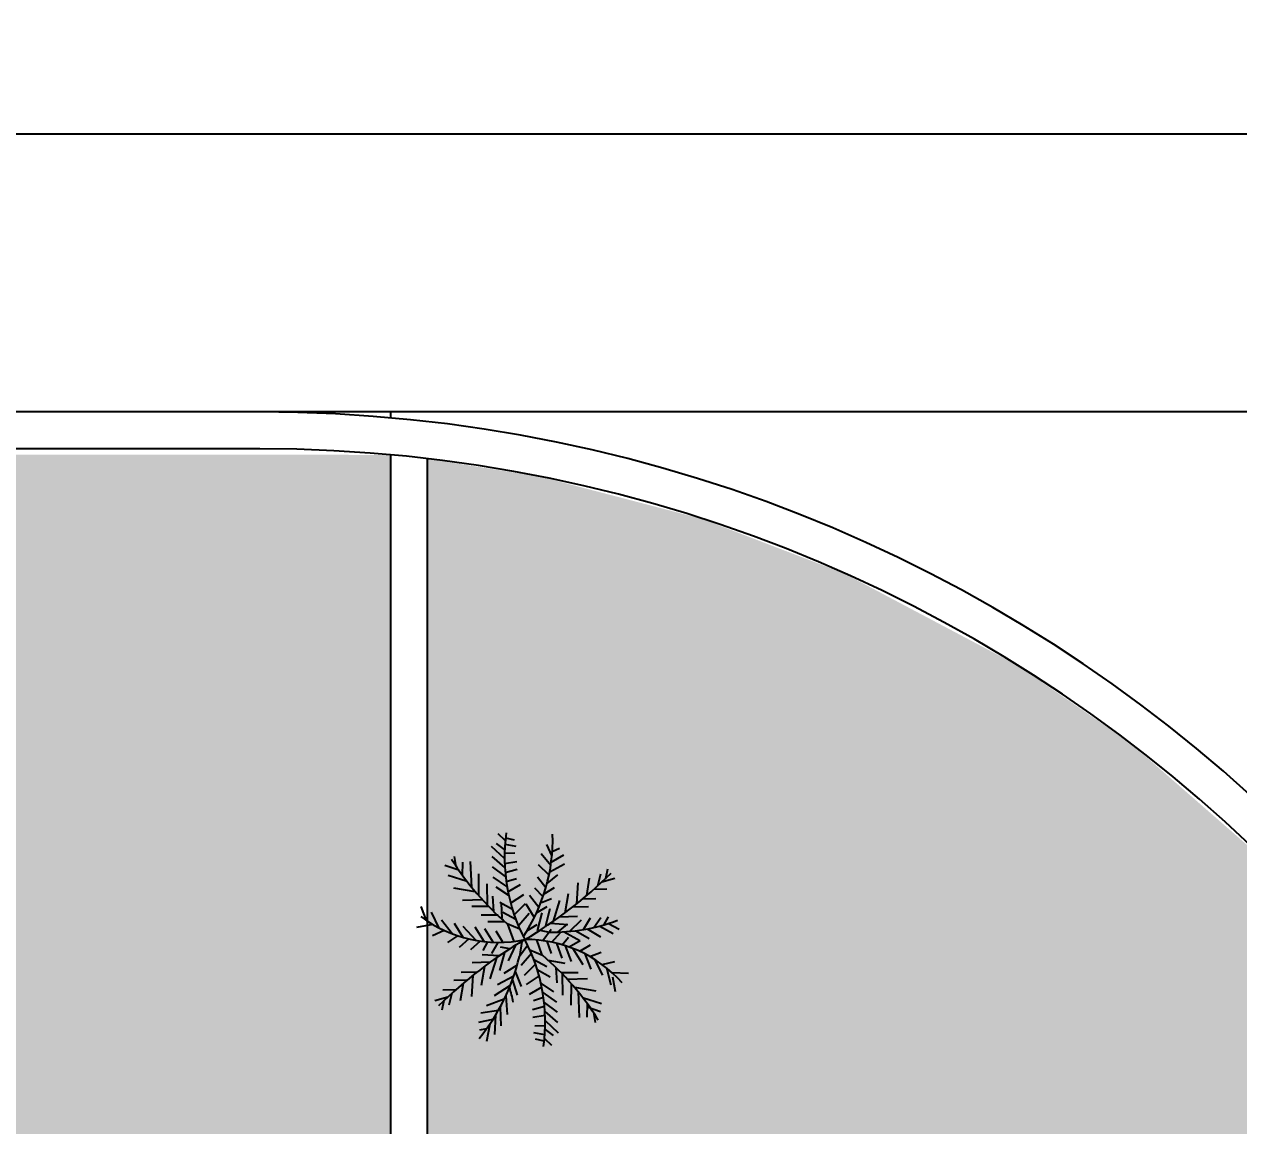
# Model space of a CAD drawing. Header units: millimetres. Extents: x 1904 to 2142, y -1319 to -1235.
# Drawn here: x 2129.5 to 2134.59, y -1247.12 to -1242.51 of the extents above; entities that cross this region are included whole.
import ezdxf

# ---------------------------------------------------------------- set-up
doc = ezdxf.new("R2010")
doc.units = ezdxf.units.MM
doc.header["$LTSCALE"] = 30
doc.linetypes.add('HIDDEN', pattern=[0.375, 0.25, -0.125])
doc.layers.get('Defpoints').update_dxf_attribs({"linetype": 'CONTINUOUS'})
doc.layers.add('arquitetura', color=8, linetype='CONTINUOUS')
doc.layers.add('E-Pen-C', color=4, linetype='CONTINUOUS', lineweight=15)
doc.layers.add('E-Pen-G', color=3, linetype='CONTINUOUS', lineweight=30)
doc.styles.add('F2', font='ARIALN.TTF')
doc.dimstyles.new('DIMENSION-1', dxfattribs={"dimtxt": 0.145, "dimasz": 0.07, "dimexe": 1, "dimexo": 0, "dimgap": 0.12, "dimtad": 1, "dimzin": 7, "dimdsep": 46, "dimtxsty": 'F2', "dimblk1": 'TRACO', "dimblk2": 'TRACO', "dimsah": 1, "dimcen": 1, "dimse1": 1, "dimse2": 1, "dimclrd": 4, "dimclre": 256, "dimclrt": 4, "dimadec": 8, "dimazin": 0, "dimtfac": 1, "dimtix": 1, "dimtmove": 2, "dimatfit": 3, "dimldrblk": 'TRACO', "dimfxl": 1, "dimtolj": 1, "dimtzin": 0, "dimarcsym": 0})

# ---------------------------------------------------------------- blocks, each defined once
blk = doc.blocks.new('TRACO')
at = {"layer": 'E-Pen-C'}
for p, q in [((0, 1), (0, -1)), ((-1, 0), (1, 0))]:
    blk.add_line(p, q, dxfattribs=at)
at = {"layer": 'E-Pen-G'}
blk.add_line((-0.424, -0.424), (0.424, 0.424), dxfattribs=at)
blk = doc.blocks.new('*D143')
at = {"layer": 'arquitetura', "color": 4, "linetype": 'Continuous', "lineweight": -2}
blk.add_line((2136.5884, -1242.9736), (2104.7129, -1242.9736), dxfattribs=at)
at = {"layer": 'Defpoints', "color": 0, "linetype": 'Continuous'}
for p in [(2104.6429, -1242.9736), (2104.6429, -1244.1367), (2136.6584, -1244.1367)]:
    blk.add_point(p, dxfattribs=at)
at = {"layer": 'arquitetura', "color": 4, "linetype": 'Continuous', "lineweight": -2, "xscale": 0.07, "yscale": 0.07, "zscale": 0.07, "rotation": 180}
blk.add_blockref('TRACO', (2104.6429, -1242.9736), dxfattribs=at)
at = {"layer": 'arquitetura', "color": 4, "linetype": 'Continuous', "lineweight": -2, "xscale": 0.07, "yscale": 0.07, "zscale": 0.07}
blk.add_blockref('TRACO', (2136.6584, -1242.9736), dxfattribs=at)
at = {"layer": 'arquitetura', "color": 4, "linetype": 'Continuous', "insert": (2120.6506, -1242.7796), "char_height": 0.145, "attachment_point": 5, "style": 'F2'}
blk.add_mtext('\\A1;20.79', dxfattribs=at)

msp = doc.modelspace()

# ---------------------------------------------------------------- hatches: boundary and pattern name
at = {"layer": 'arquitetura'}
h = msp.add_hatch(dxfattribs=at)
h.set_pattern_fill('AR-HBONE', color=256, scale=0.046205, angle=90, style=0)
h.set_pattern_definition([(135, (2510.08072, -5234.78578), (-0.261376402, 2e-16), [0.55446308, -0.184821027]), (225, (2509.95004, -5234.65509), (-0.261376402, 2e-16), [0.55446308, -0.184821027])])
h.paths.add_polyline_path([(2107.5137, -1250.8005), (2107.1913, -1250.5923), (2106.9757, -1250.3553), (2106.4598, -1249.7496), (2106.1545, -1249.1943), (2106.0826, -1248.7459), (2106.1992, -1248.4489), (2107.655, -1247.403), (2107.738, -1247.2516), (2107.7722, -1247.0256), (2107.9074, -1247.0099), (2107.9946, -1247.1456), (2109.918, -1245.8529), (2110.6675, -1245.1711), (2111.26, -1244.9838), (2111.5412, -1244.8356), (2111.846, -1245.1961), (2112.2713, -1245.5664), (2112.6136, -1246.2381), (2112.8872, -1246.6933), (2112.8481, -1247.0958), (2112.0918, -1247.9386), (2110.7565, -1248.7177), (2108.9559, -1250.1192), (2107.8204, -1250.7402), (2107.5553, -1250.7921)], flags=16)
h.paths.add_polyline_path([(2114.8084, -1250.8005), (2114.486, -1250.5923), (2114.2704, -1250.3553), (2113.7545, -1249.7496), (2113.4492, -1249.1943), (2113.3773, -1248.7459), (2113.4938, -1248.4489), (2114.9496, -1247.403), (2115.0327, -1247.2516), (2115.0668, -1247.0256), (2115.2021, -1247.0099), (2115.2893, -1247.1456), (2117.2127, -1245.8529), (2117.9622, -1245.1711), (2118.5547, -1244.9838), (2118.8359, -1244.8356), (2119.1407, -1245.1961), (2119.566, -1245.5664), (2119.9082, -1246.2381), (2120.1819, -1246.6933), (2120.1428, -1247.0958), (2119.3864, -1247.9386), (2118.0512, -1248.7177), (2116.2506, -1250.1192), (2115.1151, -1250.7402), (2114.85, -1250.7921)], flags=16)
h.paths.add_polyline_path([(2112.5546, -1251.8376), (2112.5546, -1251.3755), (2131.0367, -1251.3755), (2131.0367, -1244.3163), (2104.8739, -1244.2907), (2104.8739, -1251.8376)])
h = msp.add_hatch(dxfattribs=at)
h.set_pattern_fill('GRASS', color=256, scale=0.308035, angle=90, style=0)
h.set_pattern_definition([(180, (2510.08072, -5234.78578), (-0.217813669, -0.217813669), [0.05775657, -0.377870767]), (135, (2510.08072, -5234.78578), (-0.217813669, -0.217813669), [0.05775657, -0.250278473]), (225, (2510.08072, -5234.78578), (0.217813669, -0.217813669), [0.05775657, -0.250278473])])
h.paths.add_polyline_path([(2132.9619, -1292.6975), (2132.9619, -1252.9927), (2136.4273, -1252.9927), (2136.4074, -1287.8966), (2136.1752, -1289.1216), (2135.7209, -1290.2179), (2135.252, -1290.9546), (2134.6953, -1291.5991), (2134.2876, -1291.9713), (2133.3734, -1292.5966), (2133.0979, -1292.7401)])
h.paths.add_polyline_path([(2131.1907, -1251.3755), (2132.0378, -1251.3755), (2132.0378, -1251.8376), (2136.5043, -1251.8376), (2136.4873, -1249.8602), (2136.2416, -1248.5533), (2135.9433, -1247.7746), (2135.4511, -1246.9103), (2134.7374, -1246.0514), (2134.1291, -1245.5205), (2133.6609, -1245.1979), (2132.9337, -1244.8123), (2132.3408, -1244.5847), (2131.6646, -1244.4079), (2131.1907, -1244.3325)])

# ---------------------------------------------------------------- linework, layer by layer
for p, q in [((2130.4887, -1244.1367), (2104.8739, -1244.1367)), ((2131.0367, -1244.1616), (2131.0367, -1244.1367)), ((2130.4887, -1244.2907), (2104.8739, -1244.2907)), ((2131.0367, -1251.3755), (2131.0367, -1244.3163)), ((2131.1907, -1251.3755), (2131.1907, -1244.3325)), ((2131.5157, -1245.9309), (2131.4861, -1245.9028)), ((2131.5169, -1245.9187), (2131.5534, -1245.9281)), ((2131.5126, -1246.0054), (2131.4581, -1245.9548)), ((2131.5132, -1245.9684), (2131.479, -1245.9429)), ((2131.5127, -1245.984), (2131.5563, -1245.9816)), ((2131.5144, -1245.946), (2131.5602, -1245.9545)), ((2131.7062, -1246.0343), (2131.6653, -1245.9861)), ((2131.7111, -1245.9934), (2131.689, -1245.9472)), ((2131.7081, -1246.0204), (2131.7602, -1245.9906)), ((2131.7125, -1245.9763), (2131.7422, -1245.9619)), ((2131.321, -1246.0542), (2131.2635, -1246.0347)), ((2131.3107, -1246.039), (2131.303, -1245.997)), ((2131.3371, -1246.0769), (2131.3381, -1246.0204)), ((2131.3752, -1246.1266), (2131.3703, -1246.0187)), ((2131.5138, -1246.0431), (2131.4605, -1245.9976)), ((2131.517, -1246.0806), (2131.4628, -1246.0405)), ((2131.513, -1246.0269), (2131.5638, -1246.0188)), ((2131.699, -1246.0749), (2131.6545, -1246.0328)), ((2131.7017, -1246.0608), (2131.7639, -1246.0284)), ((2131.3558, -1246.1021), (2131.2768, -1246.0775)), ((2131.4044, -1246.1612), (2131.4054, -1246.0705)), ((2131.5229, -1246.123), (2131.4652, -1246.0834)), ((2131.5154, -1246.0647), (2131.5655, -1246.051)), ((2131.5196, -1246.1019), (2131.5622, -1246.0888)), ((2131.6855, -1246.1291), (2131.6503, -1246.0836)), ((2131.6908, -1246.11), (2131.7362, -1246.0738)), ((2131.8565, -1246.1606), (2131.8685, -1246.0882)), ((2131.9027, -1246.1201), (2131.9158, -1246.0694)), ((2131.9205, -1246.1037), (2131.9742, -1246.0877)), ((2131.9361, -1246.089), (2131.9448, -1246.0493)), ((2131.3903, -1246.1448), (2131.3011, -1246.13)), ((2131.4409, -1246.2009), (2131.4398, -1246.1116)), ((2131.5301, -1246.1601), (2131.4782, -1246.1256)), ((2131.527, -1246.1453), (2131.5797, -1246.1147)), ((2131.6737, -1246.1664), (2131.6395, -1246.1303)), ((2131.6779, -1246.1539), (2131.7216, -1246.127)), ((2131.8149, -1246.1949), (2131.8212, -1246.1069)), ((2131.8865, -1246.1347), (2131.9408, -1246.1326)), ((2131.4201, -1246.1787), (2131.3362, -1246.1818)), ((2131.4678, -1246.2278), (2131.4642, -1246.164)), ((2131.5458, -1246.2192), (2131.4925, -1246.1893)), ((2131.5029, -1246.2559), (2131.4993, -1246.1921)), ((2131.5382, -1246.1928), (2131.5928, -1246.157)), ((2131.5532, -1246.2417), (2131.6002, -1246.1942)), ((2131.6565, -1246.2112), (2131.6175, -1246.1604)), ((2131.6677, -1246.1895), (2131.7089, -1246.1729)), ((2131.717, -1246.2682), (2131.7446, -1246.1809)), ((2131.7664, -1246.2325), (2131.7806, -1246.1521)), ((2131.8401, -1246.1745), (2131.8946, -1246.1727)), ((2131.1866, -1246.2656), (2131.1634, -1246.2061)), ((2131.2392, -1246.2967), (2131.2073, -1246.2306)), ((2131.4462, -1246.2063), (2131.3752, -1246.2065)), ((2131.4856, -1246.2428), (2131.4145, -1246.243)), ((2131.5602, -1246.2611), (2131.5055, -1246.2316)), ((2131.5721, -1246.2847), (2131.6152, -1246.2349)), ((2131.6371, -1246.251), (2131.6037, -1246.1964)), ((2131.6469, -1246.2328), (2131.6906, -1246.2059)), ((2131.6502, -1246.3087), (2131.6702, -1246.2331)), ((2131.6835, -1246.291), (2131.7035, -1246.2154)), ((2131.7425, -1246.2501), (2131.8181, -1246.2468)), ((2131.7983, -1246.2081), (2131.8642, -1246.2066)), ((2131.2125, -1246.2819), (2131.1446, -1246.2941)), ((2131.2954, -1246.3218), (2131.2493, -1246.264)), ((2131.3394, -1246.3363), (2131.3028, -1246.2777)), ((2131.3934, -1246.3486), (2131.3394, -1246.2903)), ((2131.427, -1246.3534), (2131.3902, -1246.2937)), ((2131.5141, -1246.2704), (2131.4431, -1246.2706)), ((2131.5769, -1246.3018), (2131.5242, -1246.279)), ((2131.5525, -1246.3525), (2131.5265, -1246.2799)), ((2131.6059, -1246.3086), (2131.6496, -1246.2817)), ((2131.7049, -1246.2766), (2131.777, -1246.2813)), ((2131.7354, -1246.3135), (2131.7757, -1246.2812)), ((2131.7841, -1246.3109), (2131.835, -1246.262)), ((2131.8431, -1246.3034), (2131.8722, -1246.2545)), ((2131.8867, -1246.2947), (2131.9151, -1246.2522)), ((2131.9114, -1246.2886), (2131.9671, -1246.3192)), ((2131.9276, -1246.284), (2131.9472, -1246.2504)), ((2131.9475, -1246.2779), (2131.993, -1246.3017)), ((2131.2596, -1246.3067), (2131.211, -1246.3294)), ((2131.3165, -1246.3293), (2131.2738, -1246.3574)), ((2131.3627, -1246.3424), (2131.3234, -1246.3777)), ((2131.4646, -1246.3562), (2131.4306, -1246.2997)), ((2131.5055, -1246.3563), (2131.4776, -1246.3097)), ((2131.6463, -1246.3466), (2131.669, -1246.4097)), ((2131.6606, -1246.306), (2131.6994, -1246.3134)), ((2131.6736, -1246.3495), (2131.7082, -1246.3011)), ((2131.7109, -1246.3558), (2131.7466, -1246.3152)), ((2131.7536, -1246.3664), (2131.7799, -1246.3348)), ((2131.7626, -1246.3125), (2131.8271, -1246.3494)), ((2131.7829, -1246.3759), (2131.829, -1246.3483)), ((2131.8104, -1246.3082), (2131.8662, -1246.3409)), ((2131.8582, -1246.3007), (2131.9141, -1246.3329)), ((2131.4101, -1246.3513), (2131.3704, -1246.3876)), ((2131.4407, -1246.3547), (2131.4212, -1246.391)), ((2131.4846, -1246.3566), (2131.4578, -1246.4036)), ((2131.5119, -1246.3986), (2131.4919, -1246.4742)), ((2131.5348, -1246.3836), (2131.496, -1246.3762)), ((2131.5585, -1246.3686), (2131.5274, -1246.4346)), ((2131.5844, -1246.3527), (2131.5747, -1246.4159)), ((2131.6098, -1246.3688), (2131.5747, -1246.4159)), ((2131.6186, -1246.3878), (2131.6712, -1246.4107)), ((2131.6903, -1246.352), (2131.7084, -1246.4032)), ((2131.7304, -1246.3602), (2131.7524, -1246.4223)), ((2131.7667, -1246.3705), (2131.7908, -1246.4363)), ((2131.7987, -1246.3819), (2131.8399, -1246.4498)), ((2131.8275, -1246.3941), (2131.873, -1246.3674)), ((2131.8701, -1246.4162), (2131.9177, -1246.3972)), ((2131.4529, -1246.4395), (2131.3774, -1246.4429)), ((2131.4906, -1246.413), (2131.4185, -1246.4084)), ((2131.4784, -1246.4214), (2131.4508, -1246.5087)), ((2131.6253, -1246.4033), (2131.5821, -1246.4531)), ((2131.6423, -1246.448), (2131.5952, -1246.4954)), ((2131.6353, -1246.4285), (2131.6899, -1246.458)), ((2131.6941, -1246.4306), (2131.7643, -1246.4432)), ((2131.8491, -1246.4047), (2131.8732, -1246.4695)), ((2131.8893, -1246.4278), (2131.9229, -1246.4936)), ((2131.9214, -1246.4497), (2131.9736, -1246.4371)), ((2131.3971, -1246.4815), (2131.3312, -1246.483)), ((2131.3805, -1246.4947), (2131.3743, -1246.5827)), ((2131.429, -1246.4572), (2131.4148, -1246.5375)), ((2131.551, -1246.4987), (2131.4839, -1246.5345)), ((2131.5653, -1246.4528), (2131.5097, -1246.4875)), ((2131.5577, -1246.4783), (2131.5825, -1246.5421)), ((2131.6573, -1246.4968), (2131.6026, -1246.5326)), ((2131.6496, -1246.4704), (2131.703, -1246.5003)), ((2131.7276, -1246.4618), (2131.7312, -1246.5256)), ((2131.7492, -1246.4833), (2131.8202, -1246.4831)), ((2131.7545, -1246.4888), (2131.7556, -1246.578)), ((2131.9394, -1246.4636), (2131.9574, -1246.5347)), ((2131.9626, -1246.4834), (2132.0315, -1246.485)), ((2131.3554, -1246.5151), (2131.3008, -1246.5169)), ((2131.3389, -1246.529), (2131.3269, -1246.6015)), ((2131.5369, -1246.5369), (2131.4687, -1246.5801)), ((2131.5454, -1246.5145), (2131.5658, -1246.577)), ((2131.6684, -1246.5443), (2131.6157, -1246.5749)), ((2131.6653, -1246.5295), (2131.7172, -1246.564)), ((2131.7753, -1246.5109), (2131.8592, -1246.5078)), ((2131.791, -1246.5284), (2131.7901, -1246.6191)), ((2131.8052, -1246.5448), (2131.8943, -1246.5597)), ((2131.9649, -1246.5013), (2131.9753, -1246.5617)), ((2131.2749, -1246.5859), (2131.2212, -1246.6019)), ((2131.2593, -1246.6006), (2131.2506, -1246.6403)), ((2131.309, -1246.555), (2131.2546, -1246.5571)), ((2131.2927, -1246.5695), (2131.2796, -1246.6202)), ((2131.5117, -1246.594), (2131.4368, -1246.6226)), ((2131.5181, -1246.5807), (2131.5234, -1246.659)), ((2131.6758, -1246.5877), (2131.6332, -1246.6008)), ((2131.6725, -1246.5666), (2131.7303, -1246.6063)), ((2131.8202, -1246.563), (2131.8252, -1246.6709)), ((2131.8396, -1246.5876), (2131.9187, -1246.6121)), ((2131.4869, -1246.6414), (2131.4141, -1246.6529)), ((2131.4941, -1246.6283), (2131.4976, -1246.706)), ((2131.68, -1246.6249), (2131.6299, -1246.6386)), ((2131.6784, -1246.609), (2131.7326, -1246.6491)), ((2131.6816, -1246.6466), (2131.7349, -1246.692)), ((2131.8583, -1246.6127), (2131.8573, -1246.6692)), ((2131.8589, -1246.6271), (2131.9142, -1246.6457)), ((2131.8847, -1246.6507), (2131.8925, -1246.6926)), ((2131.4635, -1246.6802), (2131.4035, -1246.6924)), ((2131.4509, -1246.6993), (2131.437, -1246.7714)), ((2131.4751, -1246.6616), (2131.4702, -1246.7425)), ((2131.6824, -1246.6627), (2131.6317, -1246.6708)), ((2131.6829, -1246.6842), (2131.7373, -1246.7349)), ((2131.4378, -1246.718), (2131.408, -1246.7243)), ((2131.681, -1246.7436), (2131.6352, -1246.7351)), ((2131.6827, -1246.7057), (2131.6391, -1246.708)), ((2131.6823, -1246.7212), (2131.7164, -1246.7467)), ((2131.6785, -1246.7709), (2131.642, -1246.7616)), ((2131.6797, -1246.7587), (2131.7093, -1246.7868))]:
    msp.add_line(p, q, dxfattribs=at)
at = {"layer": 'arquitetura', "linetype": 'HIDDEN'}
msp.add_line((2136.6584, -1244.1367), (2130.4887, -1244.1367), dxfattribs=at)
at = {"layer": 'arquitetura'}
for centre, radius, start, end in [((2131.2588, -1249.5273), 9.2411, 360, 90), ((2130.4823, -1250.3128), 6.1761, 0.14265, 89.94091), ((2130.4823, -1250.3128), 6.0221, 0.14265, 89.94091), ((2132.256, -1245.9993), 0.7434, 172.1456, 207.6975), ((2130.9842, -1245.9267), 0.7299, 326.1446, 1.7902), ((2132.2652, -1245.4049), 1.1459, 211.7433, 229.712), ((2130.6546, -1244.7454), 1.8567, 300.5265, 314.6166), ((2131.4857, -1245.8201), 0.5365, 232.889, 282.0535), ((2131.7201, -1245.5731), 0.7406, 268.3976, 291.0107), ((2132.5408, -1247.9442), 1.8567, 120.5265, 134.6166), ((2130.9395, -1246.6904), 0.7434, 352.1456, 27.6975), ((2131.6027, -1246.8813), 0.5365, 41.3692, 90.5337), ((2130.7513, -1246.2249), 0.8453, 320.8338, 346.9381), ((2130.9302, -1247.2847), 1.1459, 31.7433, 49.712), ((2131.1451, -1246.6768), 0.41, 9.8435, 18.6765)]:
    msp.add_arc(centre, radius, start, end, dxfattribs=at)

# ---------------------------------------------------------------- dimensions: what is measured, and where the dimension line sits
at = {"layer": 'arquitetura', "linetype": 'Continuous'}
dim = msp.add_linear_dim(base=(2104.6429, -1242.9736), p1=(2136.6584, -1244.1367), p2=(2104.6429, -1244.1367), angle=180, text='20.79', dimstyle='DIMENSION-1', override={"dimadec": 0, "dimfxl": 0.04}, dxfattribs=at)
dim.commit()
dim.dimension.update_dxf_attribs({"geometry": '*D143', "text_midpoint": (2120.6506, -1242.7796)})

doc.saveas('drawing.dxf')
